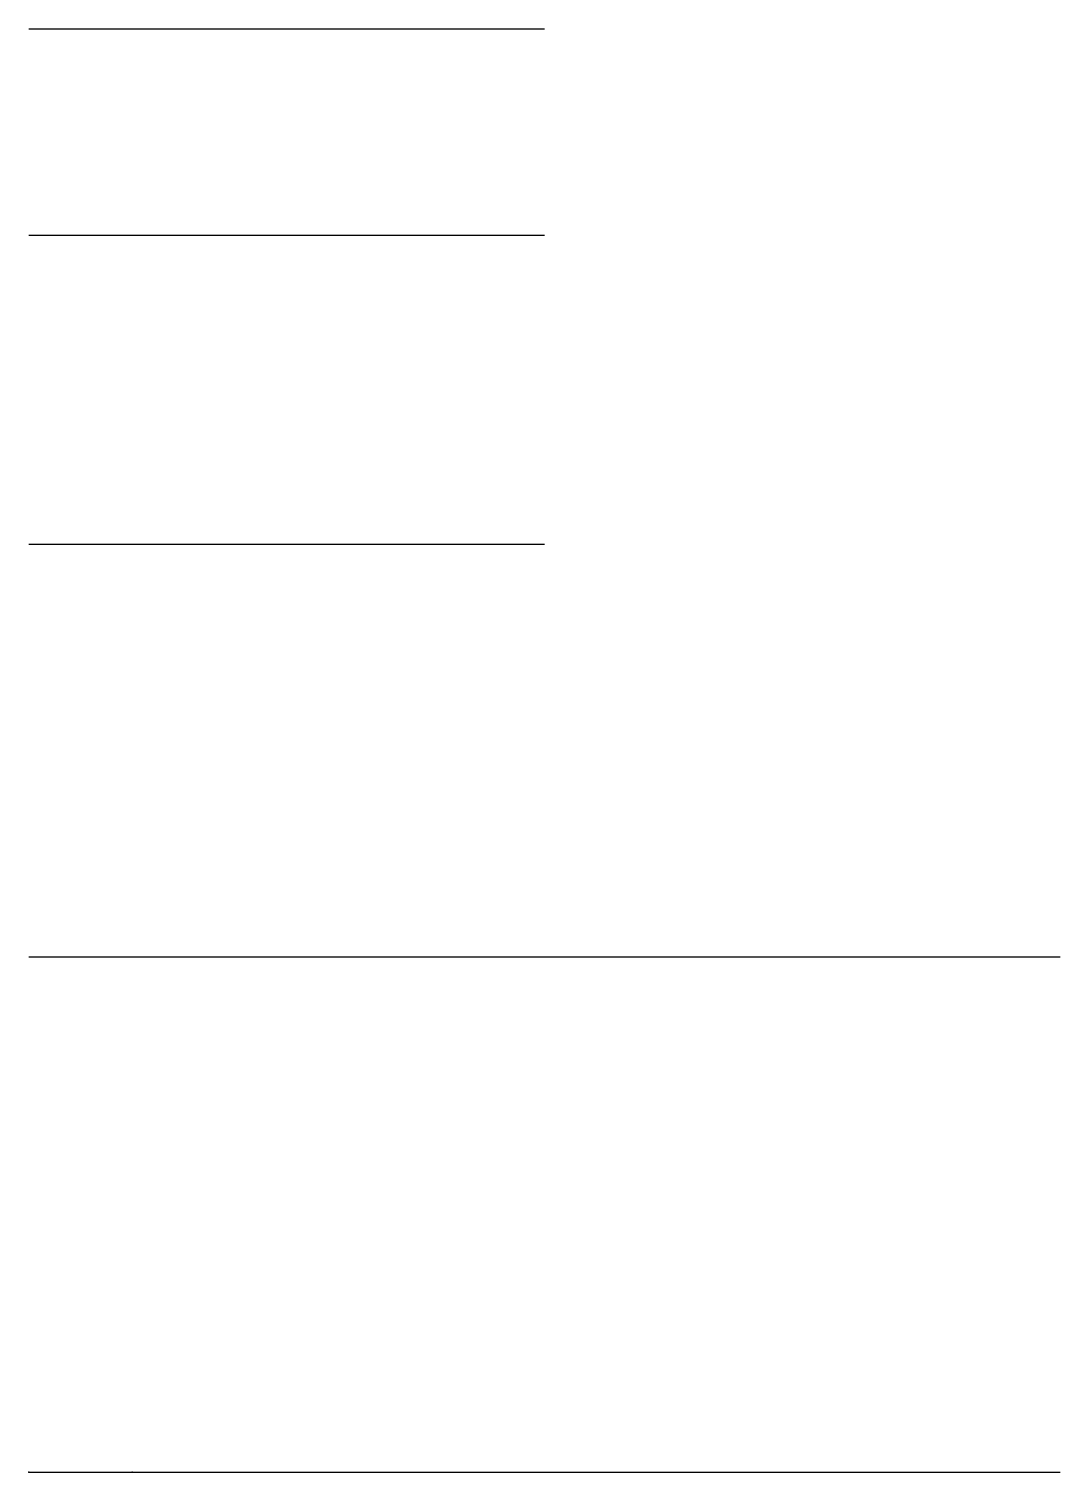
# Model space of a CAD drawing. Header units: metres. Extents: x 440000 to 440010, y 4474000 to 4474014.
import ezdxf

# ---------------------------------------------------------------- set-up
doc = ezdxf.new("R2010")
doc.units = ezdxf.units.M
doc.layers.add('Cotas', color=2, linetype='CONTINUOUS')

msp = doc.modelspace()

# ---------------------------------------------------------------- linework, layer by layer
at = {"layer": 'Cotas'}
for p, q in [((440000, 4474005, 101), (440010, 4474005, 102)), ((440000, 4474000), (440010, 4474000))]:
    msp.add_line(p, q, dxfattribs=at)
at = {"layer": 'Cotas', "elevation": 99}
msp.add_lwpolyline([(440000, 4474014), (440005, 4474014)], dxfattribs=at)
at = {"layer": 'Cotas'}
msp.add_lwpolyline([(440000, 4474012), (440005, 4474012)], dxfattribs=at)
msp.add_polyline3d([(440000, 4474009, 100), (440005, 4474009, 100.5)], dxfattribs=at)
for p in [(440000, 4474000, 100), (440001, 4474000)]:
    msp.add_point(p, dxfattribs=at)

doc.saveas('drawing.dxf')
